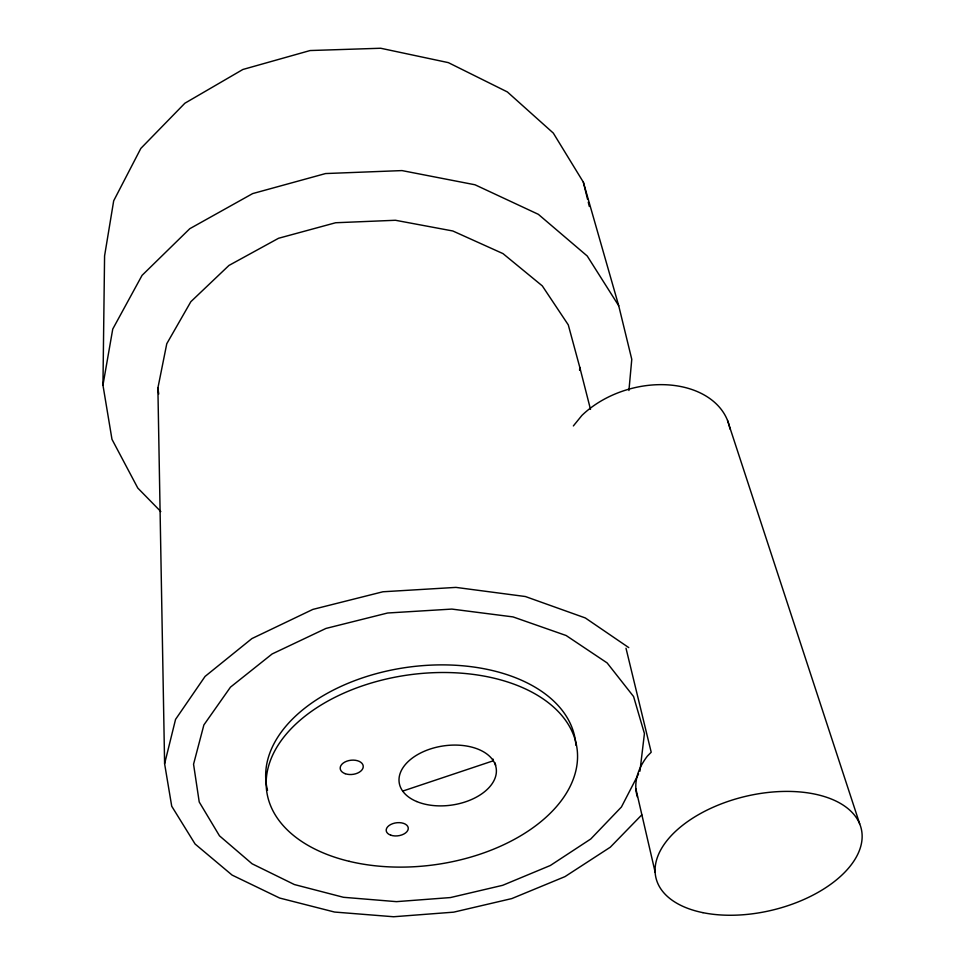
<?xml version="1.0" encoding="UTF-8"?>
<svg xmlns="http://www.w3.org/2000/svg" width="965" height="965" viewBox="0 0 965 965"><rect width="100%" height="100%" fill="white"/><g stroke="black" fill="none" stroke-linecap="round" stroke-linejoin="round"><path stroke-width="1.45" d="M160.793 511.546L137.79 488.049L111.976 439.328L102.953 385.156L104.582 255.894L113.689 200.804L140.83 148.417L184.882 103.219L242.878 69.48L310.103 50.542L380.68 48.25L448.351 62.629L507.373 91.94L553.307 133.086L583.343 182.156L618.722 305.748L631.773 359.318L628.927 390.499M579.591 370.27L579.784 367.315L568.276 324.867L542.306 285.893L502.994 253.614L452.79 230.973L395.445 220.273L335.651 222.746L278.547 238.271L228.97 265.435L190.853 301.683L166.776 343.721L157.886 388.051L164.605 763.761L171.722 806.233L195.099 844.025L232.095 875.086L279.645 898.041L334.553 912.046L393.599 916.75L453.695 912.154L511.8 898.584L564.971 876.63L610.29 847.21L641.785 814.858M639.952 771.18L644.427 733.545L633.583 696.549L607.142 662.931L566.129 635.513L513.042 616.912L451.849 609.084L387.616 613.004L325.941 628.444L272.118 653.968L230.478 687.14L203.88 724.944L193.555 764.22L199.224 801.999L219.477 835.823L252.082 863.784L294.373 884.543L343.468 897.293L396.458 901.648L450.462 897.559L502.681 885.315L550.34 865.496L590.773 838.983L621.424 807.005L638.577 773.833M102.953 385.156L112.748 329.065L142.06 275.363L189.779 228.705L252.661 193.591L325.567 173.555L401.983 170.588L474.997 184.773L538.349 214.327L587.227 256.002L618.722 305.748M164.605 763.761L175.558 719.383L205.062 676.429L251.889 638.589L312.841 609.41L382.924 591.774L455.95 587.395L525.37 596.527L585.309 617.95L628.758 647.599M573.367 425.927L581.907 415.42A86.645 61.338 -15.8 0 1 670.711 385.083A86.645 61.338 -15.8 0 1 729.938 428.991M402.67 791.107L493.344 760.77L493.067 759.117M727.55 420.511L859.682 823.796M579.784 367.315L590.496 409.365M583.343 182.156L587.564 199.309M588.264 202.167L589.326 206.45M626.008 648.251L651.206 752.23L647.382 756.102A101.675 59.504 -13.9 0 0 637.455 797.138M635.863 788.815L655.175 872.288M157.886 388.051L158.73 394.022M267.522 790.311A156.089 95.921 -7.9 0 1 405.843 667.527A156.089 95.921 -7.9 0 1 575.888 745.257M494.9 762.736A48.998 29.879 -8.4 0 1 495.66 765.257M349.161 861.311A156.632 95.812 -7.9 0 0 577.444 752.712A156.632 95.812 -7.9 0 0 338.944 695.379A156.632 95.812 -7.9 0 0 349.161 861.311M390.801 835.195A11.098 6.562 -7.3 0 0 408.219 829.044A11.098 6.562 -7.3 0 0 392.683 823.664A11.098 6.562 -7.3 0 0 390.801 835.195M345.156 773.677A11.58 7.141 -6.4 0 0 363.214 767.115A11.58 7.141 -6.4 0 0 346.785 761.192A11.58 7.141 -6.4 0 0 345.156 773.677M416.651 801.517A49.034 29.879 -8.4 0 0 495.721 776.053A49.034 29.879 -8.4 0 0 430.728 748.852A49.034 29.879 -8.4 0 0 416.651 801.517M702.942 912.661A105.547 58.431 -13.5 0 0 862.047 838.971A105.547 58.431 -13.5 0 0 710.916 808.26A105.547 58.431 -13.5 0 0 702.942 912.661"/></g></svg>
